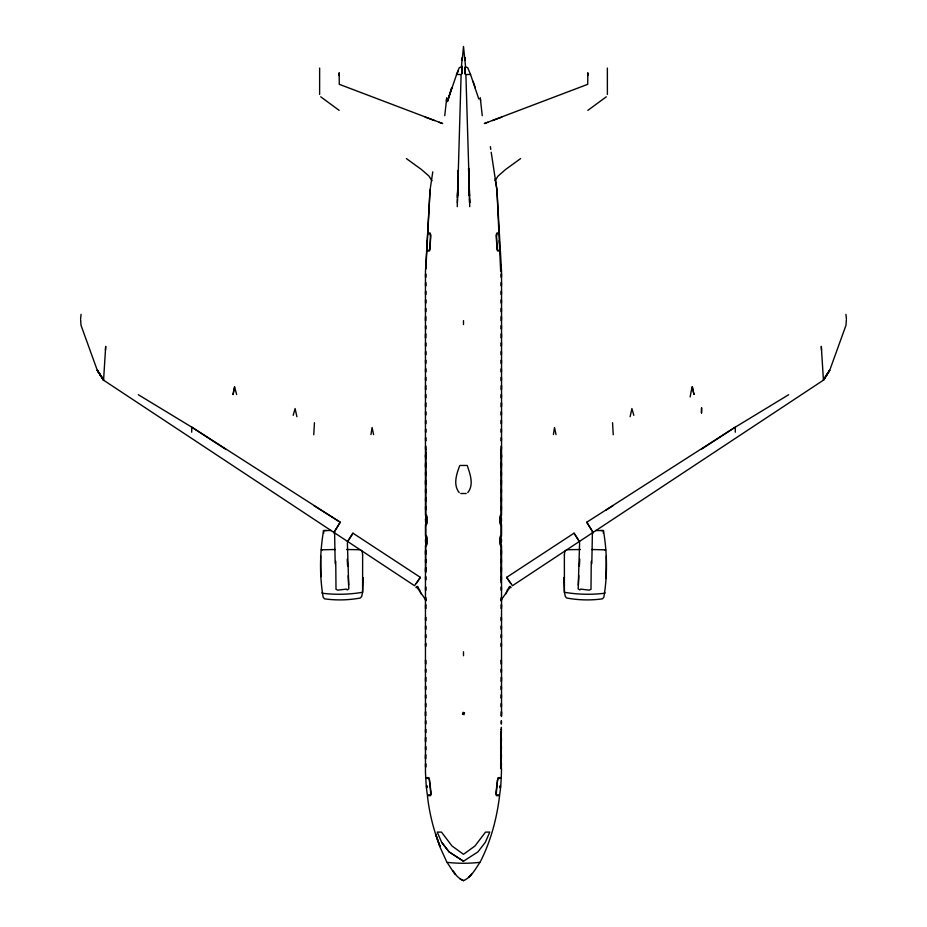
<?xml version="1.0" encoding="UTF-8"?>
<svg xmlns="http://www.w3.org/2000/svg" width="927" height="927" viewBox="0 0 927 927"><rect width="100%" height="100%" fill="white"/><g stroke="black" fill="none" stroke-linecap="round" stroke-linejoin="round"><path stroke-width="1.39" d="M334.589 532.283L335.18 563.57M425.505 327.104C425.794 321.217 425.841 333.326 425.505 327.463M425.505 318.494L425.563 316.57M425.505 309.885C425.783 303.998 425.841 316.072 425.505 310.244M425.505 301.263C425.794 295.377 425.841 307.486 425.505 301.623M425.505 292.654C425.794 286.744 425.829 299.004 425.505 293.013M425.505 284.033C425.783 278.158 425.841 290.221 425.505 284.392M425.505 275.423C425.794 269.514 425.829 281.785 425.505 275.782M425.505 396.026C425.806 390.128 425.817 402.225 425.505 396.385M425.505 387.405L425.667 385.458L425.702 389.583M425.505 378.795C425.806 372.909 425.817 384.995 425.505 379.155M425.505 370.174C425.794 364.288 425.841 376.408 425.505 370.533M425.505 361.565C425.806 355.678 425.817 367.764 425.505 361.924M425.505 352.955C425.794 347.057 425.841 359.178 425.505 353.314M425.505 344.334C425.806 338.448 425.817 350.545 425.505 344.693M425.505 335.725L425.563 333.801M425.505 464.937L425.563 463.002M425.505 456.316C425.783 450.441 425.841 462.515 425.505 456.675M425.505 447.706C425.794 441.82 425.841 453.917 425.505 448.065M425.505 439.097C425.794 433.187 425.829 445.447 425.505 439.456M425.505 430.476C425.783 424.601 425.841 436.663 425.505 430.835M425.505 421.866C425.794 415.956 425.829 428.216 425.505 422.225M425.505 413.245C425.806 407.359 425.817 419.467 425.505 413.604M425.505 404.635L425.667 402.689L425.702 406.814M425.505 508.008C425.806 502.121 425.817 514.207 425.505 508.367M425.505 499.386C425.794 493.5 425.841 505.621 425.505 499.746M425.505 490.777C425.806 484.891 425.817 496.976 425.505 491.136M425.505 482.167L425.563 480.232M425.505 473.546C425.794 467.66 425.841 479.746 425.505 473.906M425.505 606.409L425.667 604.462L425.702 608.587M425.505 599.109C425.806 593.222 425.817 605.319 425.505 599.468M425.505 588.436C425.794 582.538 425.829 594.798 425.505 588.796M425.505 578.124C425.794 572.226 425.841 584.334 425.505 578.483M425.505 569.502L425.563 567.579M425.505 560.893C425.783 554.995 425.841 567.115 425.505 561.252M425.505 552.272L425.563 550.348M425.493 687.73C425.794 681.843 425.817 693.941 425.493 688.089M425.493 679.12L425.667 677.173L425.702 681.299M425.505 627.428C425.783 621.542 425.841 633.651 425.505 627.788M425.505 618.819C425.806 612.932 425.817 625.018 425.505 619.178M425.493 756.641L425.563 754.717M425.493 748.031C425.783 742.145 425.841 754.23 425.493 748.39M425.493 739.41L425.563 737.486M425.493 730.8C425.783 724.914 425.841 737 425.493 731.16M425.493 722.191C425.783 716.304 425.829 728.39 425.493 722.55M425.493 713.57L425.563 711.693M425.493 704.96C425.794 699.085 425.841 711.148 425.493 705.32M425.493 696.339C425.794 690.441 425.829 702.701 425.493 696.698M425.493 765.262C425.794 759.364 425.829 771.473 425.493 765.621M501.495 284.392C501.171 290.29 501.206 278.135 501.495 284.033M501.495 275.782C501.148 281.599 501.217 269.548 501.495 275.423M501.495 361.924C501.171 367.776 501.206 355.667 501.495 361.565M501.495 353.314C501.171 359.178 501.206 347.057 501.495 352.955M501.495 344.693C501.171 350.545 501.206 338.448 501.495 344.334M501.495 336.084L501.333 338.031L501.322 333.79M501.495 327.463C501.148 333.314 501.217 321.217 501.495 327.104M501.495 318.853L501.333 320.8L501.322 316.57M501.495 310.244C501.148 316.061 501.217 303.998 501.495 309.885M501.495 301.623C501.171 307.486 501.206 295.377 501.495 301.263M501.495 293.013C501.148 298.83 501.217 286.779 501.495 292.654M501.495 430.835C501.171 436.733 501.206 424.578 501.495 430.476M501.495 422.225C501.148 428.031 501.217 415.991 501.495 421.866M501.495 413.604C501.171 419.479 501.206 407.347 501.495 413.245M501.495 404.995L501.437 406.872M501.495 396.385C501.171 402.237 501.206 390.128 501.495 396.026M501.495 387.764L501.449 389.56M501.495 379.155C501.171 385.006 501.206 372.897 501.495 378.795M501.495 370.533C501.171 376.397 501.206 364.288 501.495 370.174M501.495 499.746C501.171 505.609 501.206 493.5 501.495 499.386M501.495 491.136C501.171 496.988 501.206 484.891 501.495 490.777M501.495 482.527L501.333 484.473L501.322 480.232M501.495 473.906C501.148 479.734 501.217 467.671 501.495 473.546M501.495 465.296L501.333 467.243L501.322 463.002M501.495 456.675C501.148 462.503 501.217 450.441 501.495 456.316M501.495 448.065C501.171 453.917 501.206 441.82 501.495 447.706M501.495 439.456C501.148 445.261 501.217 433.222 501.495 439.097M501.495 578.483C501.148 584.323 501.217 572.237 501.495 578.124M501.495 569.862L501.333 571.808L501.322 567.579M501.495 561.252C501.159 567.081 501.206 555.006 501.495 560.893M501.495 552.631L501.333 554.589L501.322 550.348M501.495 508.367C501.171 514.218 501.206 502.11 501.495 508.008M501.495 627.788C501.171 633.651 501.206 621.542 501.495 627.428M501.495 619.178C501.171 625.03 501.206 612.932 501.495 618.819M501.495 606.768L501.449 608.564M501.495 599.468C501.171 605.331 501.206 593.222 501.495 599.109M501.495 588.796C501.148 594.613 501.217 582.562 501.495 588.436M501.495 713.929L501.333 715.876L501.437 711.669M501.495 705.32C501.171 711.218 501.206 699.051 501.495 704.96M501.495 696.698C501.148 702.515 501.217 690.464 501.495 696.339M501.495 688.089C501.171 693.952 501.206 681.832 501.495 687.73M501.495 679.479L501.449 681.275M591.252 561.298L590.997 589.305L589.259 590.128L580.626 589.12L579.862 589.908L578.17 588.912L578.83 575.69M319.641 68.065L319.618 94.438M339.155 75.632L339.189 72.758L339.27 84.322L442.666 123.546L439.178 122.26M564.369 554.937L564.404 592.272L565.308 596.409L566.594 597.996C578.332 600.175 590.65 600.534 602.48 598.819L603.825 597.301C607.591 575.4 607.185 552.504 603.442 530.58L600.789 530.476M605.98 578.541L606.328 555.899M191.692 432.214L191.773 427.162L138.332 394.717M426.049 265.528L426.026 264.867L425.771 266.536M457.266 206.686L461.101 74.971M462.098 67.08L461.947 73.893L462.121 66.165M462.249 60.255L463.488 46.443L465.574 66.732M462.249 60.406L462.306 57.532L461.426 66.732M607.382 94.438L607.359 68.065M457.335 202.839L457.463 198.668M457.544 195.887L458.332 170.325L457.428 197.706L458.158 175.041M501.032 582.805L501.009 450.858M579.607 543.06L578.286 585.088M591.82 563.57L592.411 532.283M501.275 729.526L501.426 728.854L501.333 733.106L501.275 727.231M501.437 737.533L501.333 741.716L501.322 737.486M501.275 746.745L501.426 746.084L501.333 750.337L501.275 741.16M501.449 754.845L501.333 758.946L501.322 754.717M501.275 763.975L501.426 763.315L501.333 767.568L501.275 758.471M362.631 554.937L362.596 592.272L361.692 596.409L360.406 597.996C348.668 600.175 336.35 600.534 324.52 598.819L323.175 597.301C319.409 575.4 319.827 552.504 323.558 530.58L326.211 530.476M603.338 533.349L603.442 530.58L595.818 530.511M363.164 577.567L362.596 592.272C349.317 594.566 335.481 594.891 322.109 593.199L322.109 592.55M425.748 266.814L425.702 269.097L425.887 268.471M426.814 250.997L425.887 268.459M426.86 250.232L427.729 233.72M427.776 232.955L430.047 190.035L432.782 171.843M430.047 190.035L427.637 232.955L429.943 232.955A3.187 0.684 -87.8 0 1 430.337 233.592L430.754 234.855A2.781 1.24 -87.8 0 1 430.823 236.037L429.734 250.278A3.233 0.695 -87.8 0 1 429.271 250.997L426.617 250.997L425.458 271.611L425.458 514.624L426.327 514.856A3.094 0.869 -90 0 1 426.895 517.706L426.895 522.168A3.094 0.869 -90 0 1 426.339 524.995L425.458 525.25L425.458 535.389L426.327 535.621A3.105 0.881 90 0 1 426.895 538.077L426.895 542.932A3.094 0.869 90 0 1 426.339 545.771L425.458 546.015L425.458 772.249L425.748 777.626L428.61 777.626A3.337 0.939 87.1 0 1 429.201 778.263L431.055 792.585A2.735 1.251 82 0 1 431.055 794.126L430.8 795.03A3.163 0.869 82 0 1 430.348 795.667L427.428 795.667C429.305 813.002 433.535 830.059 439.989 846.247L435.551 833.802L439.618 846.247L446.71 861.832M425.516 456.605L425.922 449.421M352.955 533.176L347.451 541.785L352.955 533.176L420.371 577.37L414.566 585.725L103.569 380.186L97.277 370.302L103.581 380.07L104.16 370.696A277.37 0.718 -86.4 0 1 105.319 352.422A278.749 0.73 -86.4 0 1 105.701 346.35L105.469 350M313.755 434.775L314.45 422.724M425.945 452.295L425.667 572.828M579.375 566.13L579.769 559.294M103.569 380.116L97.265 370.267L81.02 325.307L80.637 319.792M846.363 319.78L845.992 325.296L829.735 370.255L823.431 380.163L512.434 585.725L506.629 577.37L574.045 533.176L579.549 541.785L574.045 533.176M80.614 318.761L81.066 314.334M500.418 787.058C500.673 782.365 498.9 789.572 500.383 787.266M425.702 664.068L425.574 659.943L425.563 664.172M501.449 664.045L501.333 659.943L501.322 664.184M506.015 593.801L507.463 589.699L509.282 587.347L510.545 587.046L510.812 587.73L510.487 586.64L500.974 600.325M690.128 396.918L692.063 386.814L694.103 394.392M444.751 115.724L446.744 97.833L446.374 100.73M564.369 554.972L564.856 551.101M553.407 434.601L554.508 427.521L556.049 434.601M370.951 434.601L372.075 427.521L373.593 434.601M233.187 394.473L234.601 386.883L236.628 394.473M425.563 711.669L425.574 715.876L425.493 713.929M293.187 415.354L295.099 408.552L296.895 416.721M630.105 416.721L631.901 408.552L633.813 415.354M232.92 394.473L234.601 386.883M501.264 738.182L501.275 732.55M501.264 755.412L501.275 749.769M463.488 324.577L463.488 320.626M463.488 655.713L463.488 651.762M448.228 98.946L457.776 71.078L459.305 67.683L460.893 67.184M459.41 466.443C456.351 474.67 453.071 484.995 459.224 492.619M480.29 861.832C490.777 841.252 496.837 818.541 499.572 795.667L496.687 795.667A3.256 0.939 -82 0 1 496.362 795.436L495.945 794.126A2.735 1.251 -82 0 1 495.945 792.585L497.799 778.263A3.337 0.927 -87.1 0 1 498.378 777.626L501.252 777.626L501.542 768.622M458.413 71.078L456.455 74.496L460.8 74.496M829.607 370.429L823.419 380.035M495.041 180.73L498.031 176.084L505.563 169.502L520.603 158.587M416.304 583.419L420.371 577.336M467.764 492.619C473.987 484.948 470.348 474.751 467.544 466.443M606.293 96.802L587.845 110.371M701.229 449.352L735.227 427.196L788.668 394.717M463.488 861.206L477.903 851.913L485.331 842.295L489.78 832.087L485.505 832.122L474.96 846.015L463.488 854.3L452.04 846.015L441.495 832.122L437.22 832.087L441.658 842.295L449.097 851.948L463.488 861.206L449.097 851.913L441.658 842.295M606.154 510.047L612.956 505.736M586.768 522.225L593.21 532.677L586.768 522.225L735.227 427.162L735.308 432.214M499.259 240.614L499.456 243.361M427.37 240.638L427.335 243.361M463.488 880.65C471.333 877.348 475.319 868.97 479.989 862.33C468.958 863.57 458.042 863.582 447.011 862.33C451.669 868.97 455.667 877.313 463.488 880.65L460.059 878.97M587.845 75.632L587.811 72.758L587.73 84.322L484.334 123.546L487.822 122.26M492.469 120.556L501.774 117.161M566.327 549.746L580.372 549.502M604.914 550.001L605.794 549.85L591.797 549.514M331.182 530.511L323.558 530.615L323.662 533.349M335.203 549.514L321.217 549.804L322.086 550.001M466.177 74.496L470.545 74.496L478.772 98.946M459.85 465.47L467.231 465.47M460.777 493.512L466.188 493.512M425.458 515.4L426.107 515.412A2.433 0.614 90 0 1 426.327 515.702A2.317 0.649 -90 0 1 426.663 517.405L426.663 522.469A2.317 0.649 90 0 1 426.327 524.161A2.433 0.614 90 0 1 426.107 524.45L425.458 524.473M501.542 515.4L500.893 515.412A2.433 0.614 -90 0 0 500.673 515.702A2.317 0.649 -90 0 0 500.337 517.405L500.337 522.469A2.317 0.649 -90 0 0 500.673 524.161A2.433 0.614 90 0 0 500.893 524.45L501.542 524.473M425.458 536.165L426.107 536.188A2.433 0.614 -90 0 1 426.327 536.478A2.317 0.649 -90 0 1 426.663 538.181L426.663 543.234A2.317 0.649 90 0 1 426.327 544.925A2.433 0.614 90 0 1 426.107 545.227L425.458 545.25M501.542 536.165L500.893 536.188A2.433 0.614 -90 0 0 500.673 536.478A2.317 0.649 90 0 0 500.337 538.181L500.337 543.234A2.317 0.649 -90 0 0 500.673 544.925A2.433 0.614 90 0 0 500.893 545.227L501.542 545.25M346.628 549.502L360.673 549.746M466.107 67.184L467.695 67.683L470.545 74.496M425.226 117.161L434.531 120.556M314.044 505.736L340.232 522.225L333.824 532.677L340.232 522.225L191.773 427.162L225.771 449.352M339.155 110.371L320.707 96.802M406.397 158.587L421.437 169.502L428.969 176.084L431.959 180.73M420.985 593.801L419.537 589.699L417.718 587.347L416.455 587.046L416.188 587.73L416.513 586.64L426.026 600.325M506.629 577.336L510.696 583.419M464.497 712.84L462.944 712.353L462.503 714.149M462.515 714.149L464.056 714.647L464.497 712.851M473.118 81.286L475.331 88.065M501.264 766.919L500.673 768.622L500.673 731.658M501.437 316.57L501.495 318.494M501.437 333.801L501.495 335.725M501.31 389.653L501.426 385.458L501.495 387.405M501.31 406.883L501.426 402.689L501.495 404.635M501.437 463.002L501.495 464.937M501.437 480.232L501.495 482.167M501.437 550.348L501.495 552.272M501.437 567.579L501.495 569.502M501.31 608.657L501.426 604.462L501.495 606.409M501.31 681.368L501.426 677.173L501.495 679.12M425.678 316.57L425.574 320.8L425.505 318.853M425.678 333.79L425.574 338.031L425.505 336.084M425.563 389.641L425.505 387.764M425.563 406.872L425.505 404.995M425.678 463.002L425.574 467.243L425.505 465.296M425.678 480.232L425.574 484.473L425.505 482.527M425.678 550.348L425.574 554.589L425.505 552.631M425.678 567.579L425.574 571.808L425.505 569.862M425.563 608.645L425.505 606.768M425.563 681.357L425.493 679.479M425.678 737.486L425.574 741.716L425.493 739.769M425.678 754.717L425.574 758.946L425.493 757M692.423 386.814L693.836 394.392M490.36 146.64L490.777 149.444M491.206 152.237L496.953 190.035L499.363 232.955L497.057 232.955A3.187 0.684 87.8 0 0 496.663 233.592L496.212 234.855A2.746 1.298 87.8 0 0 496.13 236.037L497.266 250.278A3.233 0.695 87.8 0 0 497.729 250.997L500.383 250.997L501.542 271.611L501.542 514.624L500.673 514.856A3.094 0.869 -90 0 0 500.105 517.706L500.105 522.168A3.094 0.869 -90 0 0 500.661 524.995L501.542 525.25L501.542 535.389L500.673 535.621A3.094 0.869 -90 0 0 500.105 538.483L500.105 542.932A3.094 0.869 -90 0 0 500.661 545.771L501.542 546.015L501.53 716.548M495.273 178.841L496.953 190.035L498.911 232.955M480.626 100.73L480.256 97.833L482.249 115.724M362.144 551.101L362.631 554.972M501.437 711.693L501.495 713.57M845.934 314.334L846.386 318.761M821.531 350L821.299 346.35A278.749 0.73 86.4 0 1 821.681 352.422A277.37 0.718 86.4 0 1 822.84 370.696L823.396 379.56M501.229 266.536C500.557 261.518 501.391 273.43 501.24 266.814M612.55 422.724L613.245 434.775M347.231 559.294L347.625 566.13M348.17 575.69L348.83 588.912L347.138 589.908L346.374 589.12L337.741 590.128L336.003 589.305L335.748 561.298M501.078 449.421L501.484 456.605M498.946 233.72L499.699 250.232M499.734 250.997L500.673 271.611M563.836 577.533L564.404 592.272C577.683 594.566 591.519 594.891 604.891 593.199L604.891 592.55M468.587 168.158L469.456 195.887M468.598 168.494L469.734 206.686M468.668 170.325L469.572 197.706M348.714 585.088L347.393 543.06M465.899 74.971L469.456 192.573M468.749 172.689L469.444 195.655M469.537 198.529L469.665 202.839L469.537 198.668M468.842 175.041L468.911 177.868M320.672 555.899L320.962 576.629M425.493 670.499C425.725 677.197 425.875 664.705 425.493 670.499M425.493 644.659C425.736 651.368 425.864 638.842 425.493 644.659M425.505 636.049C425.748 642.735 425.852 630.256 425.505 636.049M425.505 540.163C425.644 547.324 425.945 535.18 425.505 540.163M425.505 519.444C425.632 526.594 425.968 514.473 425.505 519.444M501.495 540.8C501.125 546.629 501.275 534.114 501.495 540.8M501.495 520.082C501.125 525.899 501.275 513.396 501.495 520.082M501.495 645.018C501.125 650.847 501.275 638.332 501.495 645.018M501.495 636.409C501.125 642.226 501.275 629.734 501.495 636.409M501.495 670.858C501.125 676.687 501.275 664.172 501.495 670.858M501.495 722.55C501.125 728.355 501.264 715.876 501.495 722.55M430.441 235.736L429.989 247.891A2.167 0.973 -87.8 0 1 429.873 248.795L429.363 250.209L426.663 250.232L427.59 233.72L429.989 233.743L430.441 235.736M701.588 407.868L701.496 412.944L701.588 407.868M426.524 785.957C426.733 790.789 427.868 784.312 426.524 785.957M497.475 780.731L496.316 792.886A2.039 0.939 -82 0 0 496.339 793.744L496.362 793.987A2.317 0.672 -82 0 0 496.71 794.868L499.665 794.902L500.696 787.058L501.206 778.39L498.251 778.413A2.468 0.684 -87.1 0 0 497.764 779.294L497.475 780.731M430.649 793.779L430.638 793.987A2.317 0.637 82 0 1 430.325 794.868L427.335 794.902L426.304 787.058L425.794 778.39L428.737 778.413A2.468 0.695 87.1 0 1 429.236 779.294L429.386 779.827A2.167 1.008 87.1 0 1 429.525 780.731L430.684 792.886A2.039 0.939 82 0 1 430.649 793.744L430.649 793.744M496.571 235.435L496.999 247.891A2.144 1.008 87.8 0 0 497.127 248.795L497.637 250.209L500.337 250.232L499.41 233.72L497.011 233.743L496.571 235.435M451.634 88.065L447.428 101.669L451.669 88.065M829.526 370.452L823.431 380.186L829.572 370.441M471.495 874.277L468.738 877.405L471.495 874.277M509.931 586.455L509.224 586.814L509.989 586.432M417.695 586.756L417.011 586.432L417.776 586.814M455.505 874.277L453.048 871.183L455.505 874.277M103.569 380.163L97.405 370.429L103.569 380.186M464.751 60.255L464.694 57.532L464.751 60.255M465.053 73.893L464.902 67.08L465.041 73.893"/></g></svg>
